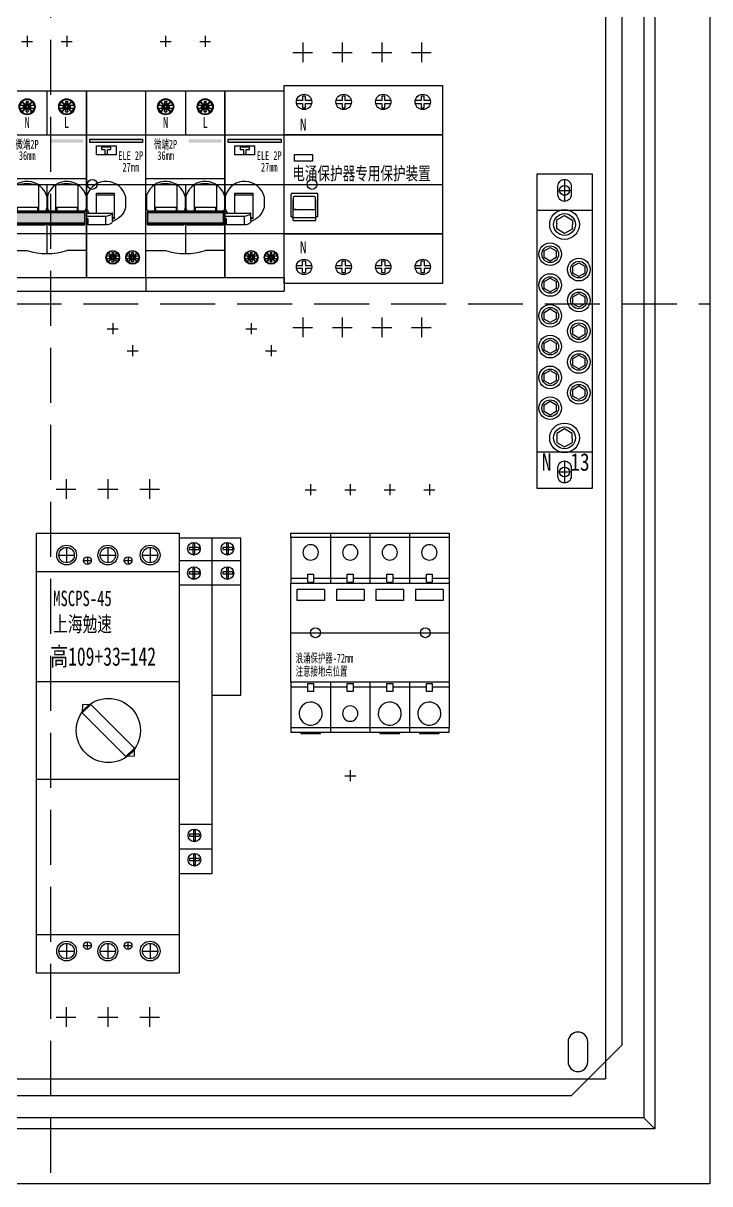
# Model space of a CAD drawing. Extents: x 1566070 to 1566670, y 413616 to 414416.
# Drawn here: x 1566358 to 1566670, y 413616 to 414143 of the extents above; entities that cross this region are included whole.
import ezdxf
from ezdxf.enums import TextEntityAlignment as Align

# ---------------------------------------------------------------- set-up
doc = ezdxf.new("R2010")
doc.units = 0
doc.header["$MEASUREMENT"] = 0
doc.linetypes.add('DASH', pattern=[0.35, 0.25, -0.1])
doc.linetypes.add('LYJS-XX', pattern=[0.35, 0.25, -0.1])
for name, color, linetype in [('dian', 7, 'Continuous'), ('EQUIP-插座', 3, 'Continuous'), ('LY-JS-BJ', 7, 'Continuous'), ('LY-JS-YQJ', 7, 'Continuous'), ('布置图', 20, 'Continuous'), ('注释', 1, 'Continuous'), ('照明平面设备层', 1, 'Continuous')]:
    doc.layers.add(name, color=color, linetype=linetype)
doc.styles.add('-宋体', font='', dxfattribs={"width": 0.65})
doc.styles.add('LY-SJ-元器件', font='', dxfattribs={"width": 0.6, "height": 4})
doc.styles.get('-宋体').set_extended_font_data('NSimSun')
doc.styles.get('LY-SJ-元器件').set_extended_font_data('SimSun')

# ---------------------------------------------------------------- blocks, each defined once
blk = doc.blocks.new('A$C7F2E4CF4')
at = {"layer": 'LY-JS-YQJ', "color": 1, "linetype": 'DASH'}
for p, q in [((-3, 0), (3, 0)), ((0, 5), (0, -5))]:
    blk.add_line(p, q, dxfattribs=at)
at = {"layer": 'LY-JS-YQJ', "color": 0, "linetype": 'ByBlock'}
blk.add_lwpolyline([(0, 5), (0, 5, -0.414214), (3, 2), (3, -2, -0.414214), (0, -5), (0, -5, -0.414214), (-3, -2), (-3, 2, -0.414214)], format="xyb", close=True, dxfattribs=at)
blk = doc.blocks.new('13位零排2021')
at = {"layer": 'LY-JS-YQJ', "color": 2, "linetype": 'ByBlock'}
blk.add_lwpolyline([(25, 143), (25, 0), (0, 0), (0, 143)], close=True, dxfattribs=at)
for points in [[(0, 126.5), (25, 126.5)], [(25, 16.5), (0, 16.5)]]:
    blk.add_lwpolyline(points, dxfattribs=at)
at = {"layer": 'LY-JS-YQJ', "color": 3}
for points in [[(12.49, 115.91), (8.94, 117.97), (8.96, 122.07), (12.51, 124.1), (16.06, 122.04), (16.04, 117.94)], [(5.99, 103.38), (3.29, 104.95), (3.3, 108.07), (6.01, 109.62), (8.71, 108.05), (8.7, 104.93)], [(18.99, 96.38), (16.29, 97.95), (16.3, 101.07), (19.01, 102.62), (21.71, 101.05), (21.7, 97.93)], [(5.99, 89.38), (3.29, 90.95), (3.3, 94.07), (6.01, 95.62), (8.71, 94.05), (8.7, 90.93)], [(18.99, 82.38), (16.29, 83.95), (16.3, 87.07), (19.01, 88.62), (21.71, 87.05), (21.7, 83.93)], [(5.99, 75.38), (3.29, 76.95), (3.3, 80.07), (6.01, 81.62), (8.71, 80.05), (8.7, 76.93)], [(18.99, 68.38), (16.29, 69.95), (16.3, 73.07), (19.01, 74.62), (21.71, 73.05), (21.7, 69.93)], [(5.99, 61.38), (3.29, 62.95), (3.3, 66.07), (6.01, 67.62), (8.71, 66.05), (8.7, 62.93)], [(18.99, 54.38), (16.29, 55.95), (16.3, 59.07), (19.01, 60.62), (21.71, 59.05), (21.7, 55.93)], [(5.99, 47.38), (3.29, 48.95), (3.3, 52.07), (6.01, 53.62), (8.71, 52.05), (8.7, 48.93)], [(18.99, 40.38), (16.29, 41.95), (16.3, 45.07), (19.01, 46.62), (21.71, 45.05), (21.7, 41.93)], [(5.99, 33.38), (3.29, 34.95), (3.3, 38.07), (6.01, 39.62), (8.71, 38.05), (8.7, 34.93)], [(12.49, 27.09), (8.94, 25.03), (8.96, 20.93), (12.51, 18.9), (16.06, 20.96), (16.04, 25.06)]]:
    blk.add_lwpolyline(points, close=True, dxfattribs=at)
for centre, radius in [((12.5, 120.01), 6.76), ((12.5, 120.01), 4.97), ((6, 106.5), 5.14), ((6, 106.5), 3.78), ((19, 99.5), 5.14), ((19, 99.5), 3.78), ((6, 92.5), 5.14), ((6, 92.5), 3.78), ((19, 85.5), 5.14), ((19, 85.5), 3.78), ((6, 78.5), 5.14), ((6, 78.5), 3.78), ((19, 71.5), 5.14), ((19, 71.5), 3.78), ((6, 64.5), 5.14), ((6, 64.5), 3.78), ((19, 57.5), 5.14), ((19, 57.5), 3.78), ((6, 50.5), 5.14), ((6, 50.5), 3.78), ((19, 43.5), 5.14), ((19, 43.5), 3.78), ((6, 36.5), 5.14), ((6, 36.5), 3.78), ((12.5, 22.99), 6.76), ((12.5, 22.99), 4.97)]:
    blk.add_circle(centre, radius, dxfattribs=at)
at = {"layer": 'LY-JS-YQJ', "color": 0}
for p in [(12.5, 135.5), (12.5, 7.5)]:
    blk.add_blockref('A$C7F2E4CF4', p, dxfattribs=at)
at = {"layer": 'LY-JS-YQJ', "color": 1, "style": '-宋体', "width": 0.8}
blk.add_text('N', height=8, dxfattribs=at).set_placement((2.16, 8.05))
at = {"layer": 'LY-JS-YQJ', "color": 4, "style": '-宋体', "width": 0.8}
blk.add_text('13', height=8, dxfattribs=at).set_placement((15.18, 8.05))
blk = doc.blocks.new('浪涌保护器 72mm-2022.1')
at = {"color": 1, "linetype": 'ByBlock'}
for p, q in [((6.5, 65), (11.5, 65)), ((9, 67.5), (9, 62.5)), ((24.5, 65), (29.5, 65)), ((27, 67.5), (27, 62.5)), ((42.5, 65), (47.5, 65)), ((45, 67.5), (45, 62.5)), ((60.5, 65), (65.5, 65)), ((63, 67.5), (63, 62.5)), ((0, 0), (72, 0)), ((27, -62.5), (27, -67.5)), ((24.5, -65), (29.5, -65))]:
    blk.add_line(p, q, dxfattribs=at)
at = {"color": 0, "linetype": 'Continuous', "lineweight": 25}
for p, q in [((0, 43.3), (0, 45.3)), ((0, 45.3), (18, 45.3)), ((0, 43.3), (0, 22.5)), ((18, 43.3), (0, 43.3)), ((18, 45.3), (18, 22.5)), ((18, 45.3), (36, 45.3)), ((36, 43.3), (18, 43.3)), ((36, 45.3), (54, 45.3)), ((36, 45.3), (36, 22.5)), ((54, 43.3), (36, 43.3)), ((54, 45.3), (72, 45.3)), ((54, 45.3), (54, 22.5)), ((72, 43.3), (54, 43.3)), ((72, 45.3), (72, 43.3)), ((72, 43.3), (72, 22.5)), ((7.65, 23), (7.65, 26.65)), ((7.65, 26.65), (10.35, 26.65)), ((10.35, 26.65), (10.35, 23)), ((25.65, 26.65), (28.35, 26.65)), ((25.65, 23), (25.65, 26.65)), ((28.35, 26.65), (28.35, 23)), ((43.65, 23), (43.65, 26.65)), ((43.65, 26.65), (46.35, 26.65)), ((46.35, 26.65), (46.35, 23)), ((61.65, 23), (61.65, 26.65)), ((61.65, 26.65), (64.35, 26.65)), ((64.35, 26.65), (64.35, 23)), ((7.65, 24.65), (0, 24.65)), ((18, 24.65), (10.35, 24.65)), ((25.65, 24.65), (18, 24.65)), ((36, 24.65), (28.35, 24.65)), ((43.65, 24.65), (36, 24.65)), ((54, 24.65), (46.35, 24.65)), ((61.65, 24.65), (54, 24.65)), ((72, 24.65), (64.35, 24.65)), ((15.3, 19.65), (2.7, 19.65)), ((2.7, 19.65), (2.7, 14.65)), ((15.3, 19.65), (15.3, 14.65)), ((33.3, 19.65), (20.7, 19.65)), ((20.7, 19.65), (20.7, 14.65)), ((33.3, 19.65), (33.3, 14.65)), ((51.3, 19.65), (38.7, 19.65)), ((38.7, 19.65), (38.7, 14.65)), ((51.3, 19.65), (51.3, 14.65)), ((69.3, 19.65), (56.7, 19.65)), ((56.7, 19.65), (56.7, 14.65)), ((69.3, 19.65), (69.3, 14.65)), ((15.3, 14.65), (2.7, 14.65)), ((33.3, 14.65), (20.7, 14.65)), ((51.3, 14.65), (38.7, 14.65)), ((69.3, 14.65), (56.7, 14.65)), ((0, -22.5), (0, -43.3)), ((0, -24.65), (7.65, -24.65)), ((7.65, -26.65), (7.65, -23)), ((10.35, -23), (10.35, -26.65)), ((10.35, -24.65), (18, -24.65)), ((18, -22.5), (18, -45.3)), ((18, -24.65), (25.65, -24.65)), ((25.65, -26.65), (25.65, -23)), ((28.35, -23), (28.35, -26.65)), ((28.35, -24.65), (36, -24.65)), ((36, -22.5), (36, -45.3)), ((36, -24.65), (43.65, -24.65)), ((43.65, -26.65), (43.65, -23)), ((46.35, -23), (46.35, -26.65)), ((46.35, -24.65), (54, -24.65)), ((54, -22.5), (54, -45.3)), ((54, -24.65), (61.65, -24.65)), ((61.65, -26.65), (61.65, -23)), ((64.35, -23), (64.35, -26.65)), ((64.35, -24.65), (72, -24.65)), ((72, -22.5), (72, -43.3)), ((10.35, -26.65), (7.65, -26.65)), ((28.35, -26.65), (25.65, -26.65)), ((46.35, -26.65), (43.65, -26.65)), ((64.35, -26.65), (61.65, -26.65)), ((0, -43.3), (0, -45.3)), ((18, -43.3), (0, -43.3)), ((18, -45.3), (0, -45.3)), ((4.5, -45.3), (4.5, -45.8)), ((4.5, -45.8), (13.5, -45.8)), ((13.5, -45.8), (13.5, -45.3)), ((36, -43.3), (18, -43.3)), ((36, -45.3), (18, -45.3)), ((54, -43.3), (36, -43.3)), ((54, -45.3), (36, -45.3)), ((40.5, -45.3), (40.5, -45.8)), ((40.5, -45.8), (49.5, -45.8)), ((49.5, -45.8), (49.5, -45.3)), ((72, -43.3), (54, -43.3)), ((72, -45.3), (54, -45.3)), ((58.5, -45.3), (58.5, -45.8)), ((58.5, -45.8), (67.5, -45.8)), ((67.5, -45.8), (67.5, -45.3)), ((72, -45.3), (72, -43.3))]:
    blk.add_line(p, q, dxfattribs=at)
at = {"color": 0}
for p, q in [((7.65, 23), (10.35, 23)), ((25.65, 23), (28.35, 23)), ((43.65, 23), (46.35, 23)), ((61.65, 23), (64.35, 23)), ((7.65, -23), (10.35, -23)), ((25.65, -23), (28.35, -23)), ((43.65, -23), (46.35, -23)), ((61.65, -23), (64.35, -23))]:
    blk.add_line(p, q, dxfattribs=at)
at = {"color": 0, "linetype": 'ByBlock'}
blk.add_lwpolyline([(0, 22.5), (72, 22.5), (72, -22.5), (0, -22.5)], close=True, dxfattribs=at)
at = {"color": 0, "linetype": 'Continuous', "lineweight": 25}
for centre, radius, start, end in [((9, 36.52), 3.5, 0, 180), ((27, 36.52), 3.5, 0, 180), ((45, 36.52), 3.5, 0, 180), ((63, 36.52), 3.5, 0, 180), ((9, 36.52), 3.5, 180, 0), ((27, 36.52), 3.5, 180, 0), ((45, 36.52), 3.5, 180, 0), ((63, 36.52), 3.5, 180, 0), ((9, -36.75), 5.25, 93.0713, 273.0713), ((9, -36.75), 5.25, 273.0713, 93.0713), ((45, -36.75), 5.25, 93.0713, 273.0713), ((45, -36.75), 5.25, 273.0713, 93.0713), ((63, -36.75), 5.25, 93.0713, 273.0713), ((63, -36.75), 5.25, 273.0713, 93.0713), ((27, -36.75), 3.5, 0, 180), ((27, -36.75), 3.5, 180, 0)]:
    blk.add_arc(centre, radius, start, end, dxfattribs=at)
at = {"color": 4, "linetype": 'ByBlock', "style": 'LY-SJ-元器件', "width": 0.6}
for s, p in [('浪涌保护器-72mm', (2.21, -13.55)), ('注意接地点位置', (2.21, -19.51))]:
    blk.add_text(s, height=4, dxfattribs=at).set_placement(p)
blk = doc.blocks.new('A$C621cb95d')
at = {"color": 0}
for p, q in [((93, -2.25), (65, -2.25)), ((10.25, -10), (17.25, -10)), ((13.75, -6.5), (13.75, -13.5)), ((29, -10), (36, -10)), ((32.5, -6.5), (32.5, -13.5)), ((48.25, -10), (55.25, -10)), ((51.75, -6.5), (51.75, -13.5)), ((65, -12.5), (93, -12.5)), ((0, -17.5), (65, -17.5)), ((65, -23.58), (93, -23.58)), ((0, -67.5), (65, -67.5)), ((21.04, -77.83), (20.87, -81.76)), ((21.04, -77.83), (24.76, -77.87)), ((44.67, -101.44), (44.6, -97.71)), ((44.67, -101.44), (40.74, -101.63)), ((65, -112), (0, -112)), ((65, -132.31), (80, -132.31)), ((65, -143.49), (80, -143.49)), ((0, -182.5), (65, -182.5)), ((13.75, -186.5), (13.75, -193.5)), ((32.5, -186.5), (32.5, -193.5)), ((51.75, -186.5), (51.75, -193.5)), ((10.25, -190), (17.25, -190)), ((29, -190), (36, -190)), ((48.25, -190), (55.25, -190))]:
    blk.add_line(p, q, dxfattribs=at)
at = {"color": 1}
for p, q in [((21.65, -12.5), (24.85, -12.5)), ((23.25, -10.9), (23.25, -14.1)), ((40.15, -12.5), (43.35, -12.5)), ((41.75, -10.9), (41.75, -14.1)), ((21.65, -187.5), (24.85, -187.5)), ((23.25, -189.1), (23.25, -185.9)), ((40.15, -187.5), (43.35, -187.5)), ((41.75, -189.1), (41.75, -185.9))]:
    blk.add_line(p, q, dxfattribs=at)
at = {"color": 0}
for points in [[(0, 0), (65, 0), (65, -200), (0, -200)], [(72.11, -9.39), (72.11, -4.81), (71.22, -4.81), (71.22, -9.39)], [(87.38, -9.39), (87.38, -4.81), (86.48, -4.81), (86.48, -9.39)], [(69.5, -7.47), (74.07, -7.47), (74.07, -6.58), (69.5, -6.58)], [(84.76, -7.47), (89.33, -7.47), (89.33, -6.58), (84.76, -6.58)], [(69.5, -18.55), (74.07, -18.55), (74.07, -17.66), (69.5, -17.66)], [(72.11, -20.46), (72.11, -15.89), (71.22, -15.89), (71.22, -20.46)], [(84.76, -18.55), (89.33, -18.55), (89.33, -17.66), (84.76, -17.66)], [(87.38, -20.46), (87.38, -15.89), (86.48, -15.89), (86.48, -20.46)], [(24.76, -77.87), (44.63, -97.74), (40.74, -101.63), (20.87, -81.76)], [(69.72, -137.81), (74.29, -137.81), (74.29, -136.91), (69.72, -136.91)], [(72.33, -139.72), (72.33, -135.15), (71.44, -135.15), (71.44, -139.72)], [(72.33, -150.79), (72.33, -146.22), (71.44, -146.22), (71.44, -150.79)], [(69.72, -148.88), (74.29, -148.88), (74.29, -147.99), (69.72, -147.99)]]:
    blk.add_lwpolyline(points, close=True, dxfattribs=at)
for points in [[(65, -154.68), (80, -154.68), (80, -2.25)], [(80, -73.75), (93, -73.75), (93, -2.25)]]:
    blk.add_lwpolyline(points, dxfattribs=at)
for centre, radius in [((71.68, -7.1), 2.89), ((86.94, -7.1), 2.89), ((13.75, -10), 4.5), ((13.75, -10), 3.5), ((32.5, -10), 4.5), ((32.5, -10), 3.5), ((51.75, -10), 4.5), ((51.75, -10), 3.5), ((71.68, -18.18), 2.89), ((86.94, -18.18), 2.89), ((32.75, -89.75), 14.59), ((71.9, -137.43), 2.89), ((71.9, -148.51), 2.89), ((13.75, -190), 4.5), ((13.75, -190), 3.5), ((32.5, -190), 4.5), ((32.5, -190), 3.5), ((51.75, -190), 4.5), ((51.75, -190), 3.5)]:
    blk.add_circle(centre, radius, dxfattribs=at)
at = {"layer": 'EQUIP-插座', "color": 1}
for p, q in [((13.5, 24.5), (13.5, 15.5)), ((32.5, 24.5), (32.5, 15.5)), ((51.5, 24.5), (51.5, 15.5)), ((9, 20), (18, 20)), ((28, 20), (37, 20)), ((47, 20), (56, 20)), ((13.5, -215.5), (13.5, -224.5)), ((32.5, -215.5), (32.5, -224.5)), ((51.5, -215.5), (51.5, -224.5)), ((9, -220), (18, -220)), ((28, -220), (37, -220)), ((47, -220), (56, -220))]:
    blk.add_line(p, q, dxfattribs=at)
at = {"layer": 'EQUIP-插座', "color": 4}
for centre in [(23.25, -12.5), (41.75, -12.5), (23.25, -187.5), (41.75, -187.5)]:
    blk.add_circle(centre, 1.75, dxfattribs=at)
at = {"color": 1, "style": '-宋体', "width": 0.7}
for s, height, p in [('MSCPS-45', 7, (7.64, -33.19)), ('上海勉速', 7, (7.64, -44.85)), ('高109+33=142', 8.4, (6.41, -60.28))]:
    blk.add_text(s, height=height, dxfattribs=at).set_placement(p)
blk = doc.blocks.new('KB0-MSCPS-45上海勉速-2024.1')
at = {"layer": '注释', "color": 6}
for centre in [(23.25, 192.5), (41.75, 192.5), (23.25, 17.5), (41.75, 17.5)]:
    blk.add_circle(centre, 1.75, dxfattribs=at)
at = {"color": 0}
blk.add_blockref('A$C621cb95d', (0, 205), dxfattribs=at)
blk = doc.blocks.new('微端2P+ELE-63mm-2022.1')
h = blk.add_hatch(color=3)
h.dxf.hatch_style = 1
h.paths.add_polyline_path([(34.5, 19), (34.5, 20.5), (19.5, 20.5), (19.5, 19)])
h = blk.add_hatch(color=3)
h.dxf.hatch_style = 1
h.paths.add_polyline_path([(61.5, 19), (61.5, 20.5), (37.5, 20.5), (37.5, 19)])
h = blk.add_hatch(color=0)
h.dxf.hatch_style = 1
h.paths.add_polyline_path([(0.7, -12.97), (0.7, -17.47), (35.3, -17.47), (35.3, -12.97)])
at = {"color": 1}
for p, q in [((6.5, 65), (11.5, 65)), ((9, 67.5), (9, 62.5)), ((24.5, 65), (29.5, 65)), ((27, 67.5), (27, 62.5)), ((0, 0), (63, 0))]:
    blk.add_line(p, q, dxfattribs=at)
at = {"color": 0}
for p, q in [((0, 42.5), (36, 42.5)), ((0, -42.5), (0, 42.5)), ((18, 42.5), (18, 22.5)), ((36, 42.5), (36, -42.5)), ((63, -42.5), (63, 42.5)), ((0, 22.5), (36, 22.5)), ((36, 2.5), (0, 2.5)), ((18, 0), (18, -12.22)), ((48.65, -15.61), (47.85, -15.61)), ((18, -17.47), (18, -31.46)), ((36, -22.5), (0, -22.5)), ((0, -42.5), (0, -48.5)), ((36, -42.5), (0, -42.5)), ((63, -42.5), (63, -48.5)), ((0, -48.5), (63, -48.5))]:
    blk.add_line(p, q, dxfattribs=at)
at = {"color": 0, "linetype": 'Continuous', "lineweight": 25}
for p, q in [((6.7, 37.82), (6.49, 37.61)), ((6.49, 37.61), (6.6, 37.5)), ((6.6, 37.5), (8.15, 35.95)), ((6.81, 37.71), (6.7, 37.82)), ((8.39, 36.13), (6.81, 37.71)), ((9.5, 37.66), (8.5, 37.66)), ((8.5, 37.66), (8.5, 36.46)), ((8.5, 37.66), (8.85, 36.31)), ((9.5, 37.66), (9.15, 36.31)), ((9.5, 36.46), (9.5, 37.66)), ((11.19, 37.71), (9.61, 36.13)), ((9.85, 35.95), (11.4, 37.5)), ((11.3, 37.82), (11.19, 37.71)), ((11.51, 37.61), (11.3, 37.82)), ((11.4, 37.5), (11.51, 37.61)), ((24.7, 37.82), (24.49, 37.61)), ((24.49, 37.61), (24.6, 37.5)), ((24.6, 37.5), (26.15, 35.95)), ((24.81, 37.71), (24.7, 37.82)), ((26.39, 36.13), (24.81, 37.71)), ((26.5, 37.66), (26.5, 36.46)), ((26.5, 37.66), (26.85, 36.31)), ((27.5, 37.66), (26.5, 37.66)), ((27.5, 37.66), (27.15, 36.31)), ((27.5, 36.46), (27.5, 37.66)), ((29.19, 37.71), (27.61, 36.13)), ((27.85, 35.95), (29.4, 37.5)), ((29.3, 37.82), (29.19, 37.71)), ((29.51, 37.61), (29.3, 37.82)), ((29.4, 37.5), (29.51, 37.61)), ((5.58, 34.71), (7.95, 34.71)), ((7.95, 35.91), (5.59, 35.91)), ((6.6, 33.12), (6.49, 33.01)), ((6.49, 33.01), (6.7, 32.8)), ((8.15, 34.67), (6.6, 33.12)), ((6.7, 32.8), (6.81, 32.91)), ((6.81, 32.91), (8.39, 34.49)), ((7.25, 35.91), (8, 35.46)), ((7.25, 35.91), (7.25, 34.71)), ((7.25, 34.71), (8, 35.16)), ((8, 35.46), (8, 35.16)), ((8.25, 35.46), (8, 35.46)), ((8, 35.16), (8.25, 35.16)), ((8.5, 36.46), (8.85, 35.96)), ((8.5, 34.16), (8.85, 34.65)), ((8.5, 32.96), (8.85, 34.31)), ((8.5, 34.16), (8.5, 32.96)), ((8.5, 32.96), (9.5, 32.96)), ((9.15, 36.31), (8.85, 36.31)), ((8.85, 36.31), (8.85, 35.96)), ((8.85, 34.65), (8.85, 34.31)), ((8.85, 34.31), (9.15, 34.31)), ((9, 31.81), (9, 32.06)), ((9.5, 36.46), (9.15, 35.96)), ((9.15, 35.96), (9.15, 36.31)), ((9.15, 34.31), (9.15, 34.66)), ((9.5, 34.16), (9.15, 34.66)), ((9.15, 34.31), (9.5, 32.96)), ((9.5, 32.96), (9.5, 34.16)), ((9.61, 34.49), (11.19, 32.91)), ((10, 35.46), (9.75, 35.46)), ((9.75, 35.16), (10, 35.16)), ((11.4, 33.12), (9.85, 34.67)), ((10.75, 35.91), (10, 35.46)), ((10, 35.16), (10, 35.46)), ((10.75, 34.71), (10, 35.16)), ((12.42, 35.91), (10.05, 35.91)), ((10.05, 34.71), (12.41, 34.71)), ((10.75, 34.71), (10.75, 35.91)), ((11.19, 32.91), (11.3, 32.8)), ((11.3, 32.8), (11.51, 33.01)), ((11.51, 33.01), (11.4, 33.12)), ((23.58, 34.71), (25.95, 34.71)), ((25.95, 35.91), (23.59, 35.91)), ((24.6, 33.12), (24.49, 33.01)), ((24.49, 33.01), (24.7, 32.8)), ((26.15, 34.67), (24.6, 33.12)), ((24.7, 32.8), (24.81, 32.91)), ((24.81, 32.91), (26.39, 34.49)), ((25.25, 35.91), (25.25, 34.71)), ((25.25, 35.91), (26, 35.46)), ((25.25, 34.71), (26, 35.16)), ((26.25, 35.46), (26, 35.46)), ((26, 35.46), (26, 35.16)), ((26, 35.16), (26.25, 35.16)), ((26.5, 36.46), (26.85, 35.96)), ((26.5, 34.16), (26.85, 34.65)), ((26.5, 32.96), (26.85, 34.31)), ((26.5, 34.16), (26.5, 32.96)), ((26.5, 32.96), (27.5, 32.96)), ((26.85, 36.31), (26.85, 35.96)), ((27.15, 36.31), (26.85, 36.31)), ((26.85, 34.65), (26.85, 34.31)), ((26.85, 34.31), (27.15, 34.31)), ((27, 31.81), (27, 32.06)), ((27.5, 36.46), (27.15, 35.96)), ((27.15, 35.96), (27.15, 36.31)), ((27.5, 34.16), (27.15, 34.66)), ((27.15, 34.31), (27.15, 34.66)), ((27.15, 34.31), (27.5, 32.96)), ((27.5, 32.96), (27.5, 34.16)), ((27.61, 34.49), (29.19, 32.91)), ((28, 35.46), (27.75, 35.46)), ((27.75, 35.16), (28, 35.16)), ((29.4, 33.12), (27.85, 34.67)), ((28.75, 35.91), (28, 35.46)), ((28, 35.16), (28, 35.46)), ((28.75, 34.71), (28, 35.16)), ((30.42, 35.91), (28.05, 35.91)), ((28.05, 34.71), (30.41, 34.71)), ((28.75, 34.71), (28.75, 35.91)), ((29.19, 32.91), (29.3, 32.8)), ((29.3, 32.8), (29.51, 33.01)), ((29.51, 33.01), (29.4, 33.12)), ((4.1, -12.22), (4.1, -0.35)), ((14.1, -0.35), (14.1, -12.22)), ((22.1, -12.22), (22.1, -0.35)), ((32.1, -0.35), (32.1, -12.22)), ((40.55, -13.08), (40.55, -3.94)), ((40.55, -3.94), (48.65, -3.94)), ((40.55, -4.67), (48.65, -4.67)), ((48.65, -3.94), (48.65, -15.61)), ((0.25, -5.47), (0.25, -10.49)), ((4.45, -10.38), (13.75, -10.38)), ((4.45, -10.38), (4.45, -12.22)), ((13.75, -10.38), (13.75, -12.22)), ((17.95, -5.47), (17.95, -10.49)), ((18.25, -5.47), (18.25, -10.49)), ((22.45, -10.38), (31.75, -10.38)), ((22.45, -10.38), (22.45, -12.22)), ((31.75, -10.38), (31.75, -12.22)), ((35.95, -5.47), (35.95, -10.49)), ((36.11, -5.47), (36.11, -10.49)), ((53.81, -5.47), (53.81, -10.49)), ((0.7, -12.22), (0.7, -12.44)), ((35.3, -12.22), (0.7, -12.22)), ((35.3, -12.44), (0.7, -12.44)), ((0.7, -18.44), (0.7, -12.44)), ((35.3, -12.97), (0.7, -12.97)), ((0.7, -12.97), (0.7, -17.47)), ((35.3, -12.44), (35.3, -12.22)), ((35.3, -18.44), (35.3, -12.44)), ((35.3, -17.47), (35.3, -12.97)), ((36, -13.09), (47.68, -13.09)), ((36, -14.38), (44.85, -14.38)), ((36, -15.45), (36.55, -15.45)), ((36.55, -15.61), (36, -15.61)), ((36.55, -15.45), (36.55, -18.44)), ((40.55, -13.08), (47.85, -13.08)), ((44.85, -18.44), (44.85, -14.38)), ((47.85, -16.51), (47.85, -13.08)), ((47.85, -14.99), (48.65, -14.99)), ((0.7, -17.47), (35.3, -17.47)), ((0.7, -18.13), (35.3, -18.13)), ((0.7, -18.44), (17.3, -18.44)), ((18.7, -18.44), (35.3, -18.44)), ((44.85, -18.44), (36.55, -18.44)), ((46, -31.01), (45.82, -31.19)), ((45.82, -31.19), (45.91, -31.29)), ((45.91, -31.29), (47.24, -32.62)), ((46.09, -31.1), (46, -31.01)), ((47.45, -32.46), (46.09, -31.1)), ((47.54, -31.15), (47.84, -32.31)), ((47.54, -31.15), (47.54, -32.18)), ((48.4, -31.15), (47.54, -31.15)), ((48.4, -31.15), (48.1, -32.31)), ((48.4, -32.18), (48.4, -31.15)), ((49.85, -31.1), (48.49, -32.46)), ((48.7, -32.62), (50.03, -31.29)), ((49.94, -31.01), (49.85, -31.1)), ((50.12, -31.19), (49.94, -31.01)), ((50.03, -31.29), (50.12, -31.19)), ((55, -31.01), (54.82, -31.19)), ((54.82, -31.19), (54.91, -31.29)), ((54.91, -31.29), (56.24, -32.62)), ((55.09, -31.1), (55, -31.01)), ((56.45, -32.46), (55.09, -31.1)), ((56.54, -31.15), (56.84, -32.31)), ((56.54, -31.15), (56.54, -32.18)), ((57.4, -31.15), (56.54, -31.15)), ((57.4, -31.15), (57.1, -32.31)), ((57.4, -32.18), (57.4, -31.15)), ((58.85, -31.1), (57.49, -32.46)), ((57.7, -32.62), (59.03, -31.29)), ((58.94, -31.01), (58.85, -31.1)), ((59.12, -31.19), (58.94, -31.01)), ((59.03, -31.29), (59.12, -31.19)), ((47.07, -32.65), (45.04, -32.65)), ((45.04, -33.68), (47.07, -33.68)), ((45.91, -35.04), (45.82, -35.14)), ((45.82, -35.14), (46, -35.32)), ((47.24, -33.71), (45.91, -35.04)), ((46, -35.32), (46.09, -35.23)), ((46.09, -35.23), (47.45, -33.87)), ((46.47, -32.65), (46.47, -33.68)), ((46.47, -32.65), (47.11, -33.04)), ((46.47, -33.68), (47.11, -33.29)), ((47.11, -33.04), (47.11, -33.29)), ((47.33, -33.04), (47.11, -33.04)), ((47.11, -33.29), (47.33, -33.29)), ((47.54, -32.18), (47.84, -32.61)), ((47.54, -34.15), (47.84, -33.73)), ((47.54, -35.18), (47.84, -34.02)), ((47.54, -34.15), (47.54, -35.18)), ((47.54, -35.18), (48.4, -35.18)), ((48.1, -32.31), (47.84, -32.31)), ((47.84, -32.31), (47.84, -32.61)), ((47.84, -33.73), (47.84, -34.02)), ((47.84, -34.02), (48.1, -34.02)), ((47.97, -36.17), (47.97, -35.95)), ((48.4, -32.18), (48.1, -32.61)), ((48.1, -32.61), (48.1, -32.31)), ((48.1, -34.02), (48.1, -33.72)), ((48.4, -34.15), (48.1, -33.72)), ((48.1, -34.02), (48.4, -35.18)), ((48.4, -35.18), (48.4, -34.15)), ((48.49, -33.87), (49.85, -35.23)), ((48.83, -33.04), (48.61, -33.04)), ((48.61, -33.29), (48.83, -33.29)), ((50.03, -35.04), (48.7, -33.71)), ((49.47, -32.65), (48.83, -33.04)), ((48.83, -33.29), (48.83, -33.04)), ((49.47, -33.68), (48.83, -33.29)), ((50.9, -32.65), (48.87, -32.65)), ((48.87, -33.68), (50.89, -33.68)), ((49.47, -33.68), (49.47, -32.65)), ((49.85, -35.23), (49.94, -35.32)), ((49.94, -35.32), (50.12, -35.14)), ((50.12, -35.14), (50.03, -35.04)), ((56.07, -32.65), (54.04, -32.65)), ((54.04, -33.68), (56.07, -33.68)), ((54.91, -35.04), (54.82, -35.14)), ((54.82, -35.14), (55, -35.32)), ((56.24, -33.71), (54.91, -35.04)), ((55, -35.32), (55.09, -35.23)), ((55.09, -35.23), (56.45, -33.87)), ((55.47, -32.65), (55.47, -33.68)), ((55.47, -32.65), (56.11, -33.04)), ((55.47, -33.68), (56.11, -33.29)), ((56.11, -33.04), (56.11, -33.29)), ((56.33, -33.04), (56.11, -33.04)), ((56.11, -33.29), (56.33, -33.29)), ((56.54, -32.18), (56.84, -32.61)), ((56.54, -34.15), (56.84, -33.73)), ((56.54, -35.18), (56.84, -34.02)), ((56.54, -34.15), (56.54, -35.18)), ((56.54, -35.18), (57.4, -35.18)), ((57.1, -32.31), (56.84, -32.31)), ((56.84, -32.31), (56.84, -32.61)), ((56.84, -33.73), (56.84, -34.02)), ((56.84, -34.02), (57.1, -34.02)), ((56.97, -36.17), (56.97, -35.95)), ((57.4, -32.18), (57.1, -32.61)), ((57.1, -32.61), (57.1, -32.31)), ((57.1, -34.02), (57.1, -33.72)), ((57.4, -34.15), (57.1, -33.72)), ((57.1, -34.02), (57.4, -35.18)), ((57.4, -35.18), (57.4, -34.15)), ((57.49, -33.87), (58.85, -35.23)), ((57.83, -33.04), (57.61, -33.04)), ((57.61, -33.29), (57.83, -33.29)), ((59.03, -35.04), (57.7, -33.71)), ((58.47, -32.65), (57.83, -33.04)), ((57.83, -33.29), (57.83, -33.04)), ((58.47, -33.68), (57.83, -33.29)), ((59.9, -32.65), (57.87, -32.65)), ((57.87, -33.68), (59.89, -33.68)), ((58.47, -33.68), (58.47, -32.65)), ((58.85, -35.23), (58.94, -35.32)), ((58.94, -35.32), (59.12, -35.14)), ((59.12, -35.14), (59.03, -35.04))]:
    blk.add_line(p, q, dxfattribs=at)
at = {"color": 1, "linetype": 'ByBlock'}
for p, q in [((47.97, -63.1), (47.97, -68.1)), ((45.47, -65.6), (50.47, -65.6)), ((56.97, -73.1), (56.97, -78.1)), ((54.47, -75.6), (59.47, -75.6))]:
    blk.add_line(p, q, dxfattribs=at)
at = {"color": 0}
for points in [[(63, -42.5), (36, -42.5), (36, 42.5), (63, 42.5)], [(36, 22.5), (63, 22.5)], [(42.9, 17), (42.9, 15.8), (44.4, 15.8), (44.4, 13.8), (45.6, 13.8), (45.6, 15.8), (47.1, 15.8), (47.1, 17), (42.9, 17)], [(63, -22.5), (36, -22.5)], [(0, -30.05), (8.89, -30.05)], [(36, -30.05), (27.11, -30.05)]]:
    blk.add_lwpolyline(points, dxfattribs=at)
at = {"color": 0, "linetype": 'Continuous', "lineweight": 25}
for points in [[(8.85, 35.96, -0.008657), (8.83, 35.88, -0.023793), (8.8, 35.81, -0.091571), (8.7, 35.65, -0.078411), (8.54, 35.53, -0.073505), (8.41, 35.48, -0.017685), (8.36, 35.47, -0.010456), (8.3, 35.46, -0.005778), (8.25, 35.46)], [(8.25, 35.16, -0.00869), (8.33, 35.15, -0.023887), (8.41, 35.14, -0.086312), (8.57, 35.07, -0.089889), (8.74, 34.92, -0.067544), (8.8, 34.81, -0.017754), (8.82, 34.76, -0.010496), (8.84, 34.71, -0.005799), (8.85, 34.65)], [(9.75, 35.46, -0.008656), (9.67, 35.47, -0.023792), (9.59, 35.48, -0.085963), (9.43, 35.54, -0.089526), (9.26, 35.69, -0.067272), (9.2, 35.81, -0.017683), (9.18, 35.86, -0.010455), (9.16, 35.91, -0.005777), (9.15, 35.96)], [(9.15, 34.66, -0.008657), (9.17, 34.74, -0.023793), (9.2, 34.81, -0.091571), (9.3, 34.96, -0.078412), (9.46, 35.09, -0.073501), (9.59, 35.14, -0.017684), (9.64, 35.15, -0.010456), (9.7, 35.15, -0.005777), (9.75, 35.16)], [(26.85, 35.96, -0.008657), (26.83, 35.88, -0.023793), (26.8, 35.81, -0.091571), (26.7, 35.65, -0.078411), (26.54, 35.53, -0.073505), (26.41, 35.48, -0.017685), (26.36, 35.47, -0.010456), (26.3, 35.46, -0.005778), (26.25, 35.46)], [(26.25, 35.16, -0.00869), (26.33, 35.15, -0.023887), (26.41, 35.14, -0.086312), (26.57, 35.07, -0.089889), (26.74, 34.92, -0.067544), (26.8, 34.81, -0.017754), (26.82, 34.76, -0.010496), (26.84, 34.71, -0.005799), (26.85, 34.65)], [(27.75, 35.46, -0.008656), (27.67, 35.47, -0.023792), (27.59, 35.48, -0.085963), (27.43, 35.54, -0.089526), (27.26, 35.69, -0.067272), (27.2, 35.81, -0.017683), (27.18, 35.86, -0.010455), (27.16, 35.91, -0.005777), (27.15, 35.96)], [(27.15, 34.66, -0.008657), (27.17, 34.74, -0.023793), (27.2, 34.81, -0.091571), (27.3, 34.96, -0.078412), (27.46, 35.09, -0.073501), (27.59, 35.14, -0.017684), (27.64, 35.15, -0.010456), (27.7, 35.15, -0.005777), (27.75, 35.16)], [(17.95, -5.47, 0.325898), (9.48, 1.36, 0.327549), (0.48, -4.75, 0.019903), (0.25, -5.47)], [(4.1, -0.35, -0.057791), (7.63, 0.35, -0.021426), (9.1, 0.42)], [(9.1, 0.42, -0.062866), (13.22, -0.09, -0.011925), (13.81, -0.26, -0.00278), (14.1, -0.35)], [(35.95, -5.47, 0.325898), (27.48, 1.36, 0.327549), (18.48, -4.75, 0.019903), (18.25, -5.47)], [(22.1, -0.35, -0.057791), (25.63, 0.35, -0.021426), (27.1, 0.42)], [(27.1, 0.42, -0.062866), (31.22, -0.09, -0.011925), (31.81, -0.26, -0.00278), (32.1, -0.35)], [(53.81, -5.47, 0.325898), (45.34, 1.36, 0.327549), (36.34, -4.75, 0.019903), (36.11, -5.47)], [(0.95, -12.22, -0.004985), (0.8, -11.97, -0.030991), (0.56, -11.44, -0.01067), (0.46, -11.16, -0.005787), (0.39, -10.94, -0.003458), (0.32, -10.72, -0.001919), (0.25, -10.49)], [(17.95, -10.49, -0.002854), (17.85, -10.83, -0.004585), (17.78, -11.05, -0.019111), (17.6, -11.55, -0.037551), (17.32, -12.12, -0.002555), (17.26, -12.22)], [(18.95, -12.22, -0.004985), (18.8, -11.97, -0.030991), (18.56, -11.44, -0.01067), (18.46, -11.16, -0.005787), (18.39, -10.94, -0.003458), (18.32, -10.72, -0.001919), (18.25, -10.49)], [(35.95, -10.49, -0.002854), (35.85, -10.83, -0.004585), (35.78, -11.05, -0.019111), (35.6, -11.55, -0.037551), (35.32, -12.12, -0.002555), (35.26, -12.22)], [(37.19, -13.09, -0.001795), (36.72, -12.11, -0.00414), (36.48, -11.57, -0.009598), (36.28, -11.1, -0.013431), (36.18, -10.85, -0.015877), (36.14, -10.72, -0.023788), (36.12, -10.63, -0.050604), (36.11, -10.53, -0.012356), (36.11, -10.49)], [(53.81, -10.49, -0.25096), (47.8, -16.87)], [(44.85, -14.38, 0.009763), (45.08, -14.37, 0.05752), (46.08, -14.21, 0.073734), (46.98, -13.81, 0.073656), (47.49, -13.36, 0.028209), (47.59, -13.23, 0.012152), (47.68, -13.09)], [(47.85, -13.22, 0.010405), (47.85, -13.21, 0.052357), (47.85, -13.2, 0.052352), (47.84, -13.19, 0.046202), (47.83, -13.17, 0.029578), (47.82, -13.16, 0.02368), (47.8, -13.15, 0.017967), (47.78, -13.14, 0.014665), (47.76, -13.13, 0.011695), (47.74, -13.12, 0.016038), (47.7, -13.1, 0.002868), (47.68, -13.09)], [(47.85, -16.51, -0.010744), (47.85, -16.6, -0.101991), (47.7, -17.11, -0.08255), (47.35, -17.58, -0.05423), (46.92, -17.91, -0.059873), (46.2, -18.23, -0.070818), (45, -18.44, -0.004299), (44.85, -18.44)], [(47.84, -32.61, -0.008657), (47.82, -32.67, -0.023793), (47.8, -32.74, -0.091571), (47.71, -32.87, -0.078411), (47.58, -32.98, -0.073505), (47.46, -33.02, -0.017685), (47.42, -33.03, -0.010456), (47.37, -33.03, -0.005778), (47.33, -33.04)], [(47.33, -33.29, -0.00869), (47.39, -33.3, -0.023887), (47.46, -33.31, -0.086312), (47.6, -33.37, -0.089889), (47.74, -33.5, -0.067544), (47.8, -33.6, -0.017754), (47.81, -33.64, -0.010496), (47.83, -33.68, -0.005799), (47.84, -33.73)], [(48.61, -33.04, -0.008656), (48.54, -33.03, -0.023792), (48.48, -33.02, -0.085963), (48.34, -32.96, -0.089526), (48.2, -32.83, -0.067272), (48.14, -32.74, -0.017683), (48.12, -32.69, -0.010455), (48.11, -32.65, -0.005777), (48.1, -32.61)], [(48.1, -33.72, -0.008657), (48.12, -33.66, -0.023793), (48.14, -33.59, -0.091571), (48.23, -33.46, -0.078412), (48.36, -33.35, -0.073501), (48.48, -33.31, -0.017684), (48.52, -33.3, -0.010456), (48.57, -33.3, -0.005777), (48.61, -33.29)], [(56.84, -32.61, -0.008657), (56.82, -32.67, -0.023793), (56.8, -32.74, -0.091571), (56.71, -32.87, -0.078411), (56.58, -32.98, -0.073505), (56.46, -33.02, -0.017685), (56.42, -33.03, -0.010456), (56.37, -33.03, -0.005778), (56.33, -33.04)], [(56.33, -33.29, -0.00869), (56.39, -33.3, -0.023887), (56.46, -33.31, -0.086312), (56.6, -33.37, -0.089889), (56.74, -33.5, -0.067544), (56.8, -33.6, -0.017754), (56.81, -33.64, -0.010496), (56.83, -33.68, -0.005799), (56.84, -33.73)], [(57.61, -33.04, -0.008656), (57.54, -33.03, -0.023792), (57.48, -33.02, -0.085963), (57.34, -32.96, -0.089526), (57.2, -32.83, -0.067272), (57.14, -32.74, -0.017683), (57.12, -32.69, -0.010455), (57.11, -32.65, -0.005777), (57.1, -32.61)], [(57.1, -33.72, -0.008657), (57.12, -33.66, -0.023793), (57.14, -33.59, -0.091571), (57.23, -33.46, -0.078412), (57.36, -33.35, -0.073501), (57.48, -33.31, -0.017684), (57.52, -33.3, -0.010456), (57.57, -33.3, -0.005777), (57.61, -33.29)]]:
    blk.add_lwpolyline(points, format="xyb", dxfattribs=at)
at = {"color": 3}
blk.add_lwpolyline([(37.5, 20.5), (61.5, 20.5), (61.5, 19), (37.5, 19)], close=True, dxfattribs=at)
at = {"color": 0}
blk.add_lwpolyline([(40.5, 17.5), (49.5, 17.5), (49.5, 13.5), (40.5, 13.5)], close=True, dxfattribs=at)
for centre, radius in [((9, 35.31), 3.64), ((9, 35.31), 3.39), ((27, 35.31), 3.64), ((27, 35.31), 3.39), ((47.97, -33.16), 3.12), ((47.97, -33.16), 2.91), ((56.97, -33.16), 3.12), ((56.97, -33.16), 2.91)]:
    blk.add_circle(centre, radius, dxfattribs=at)
at = {"color": 0, "linetype": 'Continuous', "lineweight": 25}
for centre, radius in [((9, 35.31), 3.5), ((27, 35.31), 3.5), ((47.97, -33.16), 3), ((56.97, -33.16), 3)]:
    blk.add_circle(centre, radius, dxfattribs=at)
for centre, radius, start, end in [((9, 35.31), 3.25, 137.6454, 169.3613), ((9, 35.31), 3.25, 47.6454, 132.3546), ((9, 35.31), 3.25, 10.6387, 42.3546), ((27, 35.31), 3.25, 137.6454, 169.3613), ((27, 35.31), 3.25, 47.6454, 132.3546), ((27, 35.31), 3.25, 10.6387, 42.3546), ((9, 35.31), 3.25, 190.6387, 222.3546), ((9, 35.31), 3.25, 227.6454, 312.3546), ((7.95, 36.46), 0.552, 270, 360), ((7.95, 34.16), 0.552, 0, 90), ((10.05, 36.46), 0.552, 180, 270), ((10.05, 34.16), 0.552, 90, 180), ((9, 35.31), 3.25, 317.6454, 349.3613), ((27, 35.31), 3.25, 190.6387, 222.3546), ((27, 35.31), 3.25, 227.6454, 312.3546), ((25.95, 36.46), 0.552, 270, 360), ((25.95, 34.16), 0.552, 0, 90), ((28.05, 36.46), 0.552, 180, 270), ((28.05, 34.16), 0.552, 90, 180), ((27, 35.31), 3.25, 317.6454, 349.3613), ((47.97, -33.16), 2.79, 137.6454, 169.3613), ((47.97, -33.16), 2.79, 47.6454, 132.3546), ((47.97, -33.16), 2.79, 10.6387, 42.3546), ((56.97, -33.16), 2.79, 137.6454, 169.3613), ((56.97, -33.16), 2.79, 47.6454, 132.3546), ((56.97, -33.16), 2.79, 10.6387, 42.3546), ((47.97, -33.16), 2.79, 190.6387, 222.3546), ((47.97, -33.16), 2.79, 227.6454, 312.3546), ((47.07, -32.18), 0.474, 270, 360), ((47.07, -34.15), 0.474, 0, 90), ((48.87, -32.18), 0.474, 180, 270), ((48.87, -34.15), 0.474, 90, 180), ((47.97, -33.16), 2.79, 317.6454, 349.3613), ((56.97, -33.16), 2.79, 190.6387, 222.3546), ((56.97, -33.16), 2.79, 227.6454, 312.3546), ((56.07, -32.18), 0.474, 270, 360), ((56.07, -34.15), 0.474, 0, 90), ((57.87, -32.18), 0.474, 180, 270), ((57.87, -34.15), 0.474, 90, 180), ((56.97, -33.16), 2.79, 317.6454, 349.3613)]:
    blk.add_arc(centre, radius, start, end, dxfattribs=at)
at = {"color": 0}
blk.add_arc((18, -1.43), 30.03, 252.3363, 287.6637, dxfattribs=at)
at = {"color": 0, "style": 'LY-SJ-元器件', "width": 0.7}
for s, p in [('N', (9, 28.16)), ('L', (27, 28.16))]:
    blk.add_text(s, height=5, dxfattribs=at).set_placement(p, align=Align.MIDDLE)
at = {"color": 1, "style": 'LY-SJ-元器件', "width": 0.6}
for s, p in [('微端2P', (9, 18.37)), ('36mm', (9, 13.08))]:
    blk.add_text(s, height=4, dxfattribs=at).set_placement(p, align=Align.MIDDLE)
at = {"color": 4, "style": 'LY-SJ-元器件', "width": 0.6}
for s, p in [('ELE 2P', (56.13, 13.08)), ('27mm', (56.13, 7.82))]:
    blk.add_text(s, height=4, dxfattribs=at).set_placement(p, align=Align.MIDDLE)
blk = doc.blocks.new('后备保护-72mm-2022.1')
at = {"color": 1}
for p, q in [((8.37, 64.5), (8.37, 55.5)), ((26.37, 64.5), (26.37, 55.5)), ((44.37, 64.5), (44.37, 55.5)), ((62.37, 64.5), (62.37, 55.5)), ((3.87, 60), (12.87, 60)), ((21.87, 60), (30.87, 60)), ((39.87, 60), (48.87, 60)), ((57.87, 60), (66.87, 60)), ((8.37, -60.5), (8.37, -69.5)), ((26.37, -60.5), (26.37, -69.5)), ((44.37, -60.5), (44.37, -69.5)), ((62.37, -60.5), (62.37, -69.5)), ((3.87, -65), (12.87, -65)), ((21.87, -65), (30.87, -65)), ((39.87, -65), (48.87, -65)), ((57.87, -65), (66.87, -65))]:
    blk.add_line(p, q, dxfattribs=at)
at = {"color": 0}
for p, q in [((3.11, -14.72), (3.11, -4.45)), ((3.5, -3.96), (14.73, -3.96)), ((15.23, -14.72), (15.23, -4.46)), ((4.05, -5.96), (4.05, -10.98)), ((4.05, -16.39), (4.05, -7.09)), ((13.75, -5.46), (4.55, -5.46)), ((14.25, -10.98), (14.25, -5.96)), ((14.25, -7.09), (14.25, -16.39)), ((3.11, -14.72), (4.05, -14.72)), ((4.05, -11.45), (14.25, -11.45)), ((5.39, -11.45), (4.05, -11.45)), ((4.05, -15.09), (14.25, -15.09)), ((15.23, -14.72), (14.25, -14.72)), ((4.05, -16.39), (14.25, -16.39))]:
    blk.add_line(p, q, dxfattribs=at)
for points in [[(8.32, 38.18), (5.57, 38.18)], [(9.68, 38.18), (9.68, 40.13), (8.32, 40.13), (8.32, 38.18)], [(12.43, 38.18), (9.68, 38.18)], [(26.32, 38.18), (23.57, 38.18)], [(27.68, 38.18), (27.68, 40.13), (26.32, 40.13), (26.32, 38.18)], [(30.43, 38.18), (27.68, 38.18)], [(44.32, 38.18), (41.57, 38.18)], [(45.68, 38.18), (45.68, 40.13), (44.32, 40.13), (44.32, 38.18)], [(48.43, 38.18), (45.68, 38.18)], [(62.32, 38.18), (59.57, 38.18)], [(63.68, 38.18), (63.68, 40.13), (62.32, 40.13), (62.32, 38.18)], [(66.43, 38.18), (63.68, 38.18)], [(5.57, 36.82), (8.32, 36.82)], [(8.32, 36.82), (8.32, 34.79), (9.68, 34.79), (9.68, 36.82)], [(9.68, 36.82), (12.43, 36.82)], [(23.57, 36.82), (26.32, 36.82)], [(26.32, 36.82), (26.32, 34.79), (27.68, 34.79), (27.68, 36.82)], [(27.68, 36.82), (30.43, 36.82)], [(41.57, 36.82), (44.32, 36.82)], [(44.32, 36.82), (44.32, 34.79), (45.68, 34.79), (45.68, 36.82)], [(45.68, 36.82), (48.43, 36.82)], [(59.57, 36.82), (62.32, 36.82)], [(62.32, 36.82), (62.32, 34.79), (63.68, 34.79), (63.68, 36.82)], [(63.68, 36.82), (66.43, 36.82)], [(5.57, -36.82), (8.32, -36.82)], [(8.32, -36.82), (8.32, -34.79), (9.68, -34.79), (9.68, -36.82)], [(9.68, -36.82), (12.43, -36.82)], [(23.57, -36.82), (26.32, -36.82)], [(26.32, -36.82), (26.32, -34.79), (27.68, -34.79), (27.68, -36.82)], [(27.68, -36.82), (30.43, -36.82)], [(41.57, -36.82), (44.32, -36.82)], [(44.32, -36.82), (44.32, -34.79), (45.68, -34.79), (45.68, -36.82)], [(45.68, -36.82), (48.43, -36.82)], [(59.57, -36.82), (62.32, -36.82)], [(62.32, -36.82), (62.32, -34.79), (63.68, -34.79), (63.68, -36.82)], [(63.68, -36.82), (66.43, -36.82)], [(8.32, -38.18), (5.57, -38.18)], [(9.68, -38.18), (9.68, -40.13), (8.32, -40.13), (8.32, -38.18)], [(12.43, -38.18), (9.68, -38.18)], [(26.32, -38.18), (23.57, -38.18)], [(27.68, -38.18), (27.68, -40.13), (26.32, -40.13), (26.32, -38.18)], [(30.43, -38.18), (27.68, -38.18)], [(44.32, -38.18), (41.57, -38.18)], [(45.68, -38.18), (45.68, -40.13), (44.32, -40.13), (44.32, -38.18)], [(48.43, -38.18), (45.68, -38.18)], [(62.32, -38.18), (59.57, -38.18)], [(63.68, -38.18), (63.68, -40.13), (62.32, -40.13), (62.32, -38.18)], [(66.43, -38.18), (63.68, -38.18)]]:
    blk.add_lwpolyline(points)
for centre in [(9, 37.5), (27, 37.5), (45, 37.5), (63, 37.5), (9, -37.5), (27, -37.5), (45, -37.5), (63, -37.5)]:
    blk.add_circle(centre, 3.5)
for centre, start, end in [((3.61, -4.45), 90, 180), ((14.73, -4.46), 0, 90), ((4.55, -5.96), 90, 180), ((13.75, -5.96), 0, 90)]:
    blk.add_arc(centre, 0.5, start, end, dxfattribs=at)
at = {"layer": 'dian', "color": 0, "ltscale": 0.5}
for points in [[(0, 45), (72, 45), (72, 22.5), (0, 22.5)], [(72, -22.5), (0, -22.5), (0, 22.5), (72, 22.5)], [(4.63, 13.63), (12.84, 13.63), (12.84, 10.63), (4.63, 10.63)], [(0, -22.5), (72, -22.5), (72, -45), (0, -45)]]:
    blk.add_lwpolyline(points, close=True, dxfattribs=at)
at = {"layer": '照明平面设备层'}
blk.add_line((0, 0), (72, 0), dxfattribs=at)
at = {"style": '-宋体', "width": 0.8}
for p in [(7.13, 24.44), (7.13, -31.32)]:
    blk.add_text('N', height=5.47, dxfattribs=at).set_placement(p)
at = {"color": 0, "style": '-宋体', "width": 0.7}
blk.add_text('电涌保护器专用保护装置', height=6, dxfattribs=at).set_placement((35.13, 1.99), align=Align.CENTER)
blk = doc.blocks.new('600-800-新明-底板')
at = {"layer": 'LY-JS-BJ', "color": 1}
blk.add_lwpolyline([(-237, 360), (237, 360), (260, 337), (260, -337), (237, -360), (-237, -360), (-260, -337), (-260, 337)], close=True, dxfattribs=at)
blk.add_lwpolyline([(235.5, -335.5), (235.5, -344.5, 1), (244.5, -344.5), (244.5, -335.5, 1)], format="xyb", close=True, dxfattribs=at)

msp = doc.modelspace()

# ---------------------------------------------------------------- linework, layer by layer
at = {"color": 6}
for centre in [(1566389.03, 414070.03), (1566489.03, 414070.03), (1566603.88, 414067.3), (1566603.88, 413939.3), (1566490.56, 413866.23), (1566540.56, 413866.23)]:
    msp.add_circle(centre, 2.25, dxfattribs=at)
at = {"layer": 'LY-JS-BJ', "color": 6, "linetype": 'LYJS-XX', "ltscale": 100}
for p, q in [((1566369.97, 414415.74), (1566369.97, 413615.74)), ((1566069.97, 414015.74), (1566669.97, 414015.74))]:
    msp.add_line(p, q, dxfattribs=at)
at = {"layer": 'LY-JS-BJ', "color": 6, "ltscale": 50}
msp.add_line((1566644.97, 413640.74), (1566639.97, 413645.74), dxfattribs=at)
for points in [[(1566094.97, 414390.74), (1566644.97, 414390.74), (1566644.97, 413640.74), (1566094.97, 413640.74)], [(1566099.97, 414385.74), (1566639.97, 414385.74), (1566639.97, 413645.74), (1566099.97, 413645.74)]]:
    msp.add_lwpolyline(points, close=True, dxfattribs=at)
at = {"layer": 'LY-JS-BJ', "color": 6, "linetype": 'LYJS-XX', "lineweight": -3}
msp.add_lwpolyline([(1566117.47, 414368.24), (1566622.47, 414368.24), (1566622.47, 413663.24), (1566117.47, 413663.24)], close=True, dxfattribs=at)
at = {"layer": '布置图', "ltscale": 50}
msp.add_lwpolyline([(1566069.97, 414415.74), (1566669.97, 414415.74), (1566669.97, 413615.74), (1566069.97, 413615.74)], close=True, dxfattribs=at)

# ---------------------------------------------------------------- block references
at = {"color": 6}
for name, p in [('微端2P+ELE-63mm-2022.1', (1566350.38, 414070.03)), ('微端2P+ELE-63mm-2022.1', (1566413.38, 414070.03)), ('后备保护-72mm-2022.1', (1566476.38, 414070.03)), ('13位零排2021', (1566591.38, 413931.8)), ('KB0-MSCPS-45上海勉速-2024.1', (1566363.58, 413706.53)), ('浪涌保护器 72mm-2022.1', (1566479.37, 413866.23))]:
    msp.add_blockref(name, p, dxfattribs=at)
at = {"layer": 'LY-JS-BJ', "color": 6, "ltscale": 50}
msp.add_blockref('600-800-新明-底板', (1566369.97, 414015.74), dxfattribs=at)

doc.saveas('drawing.dxf')
